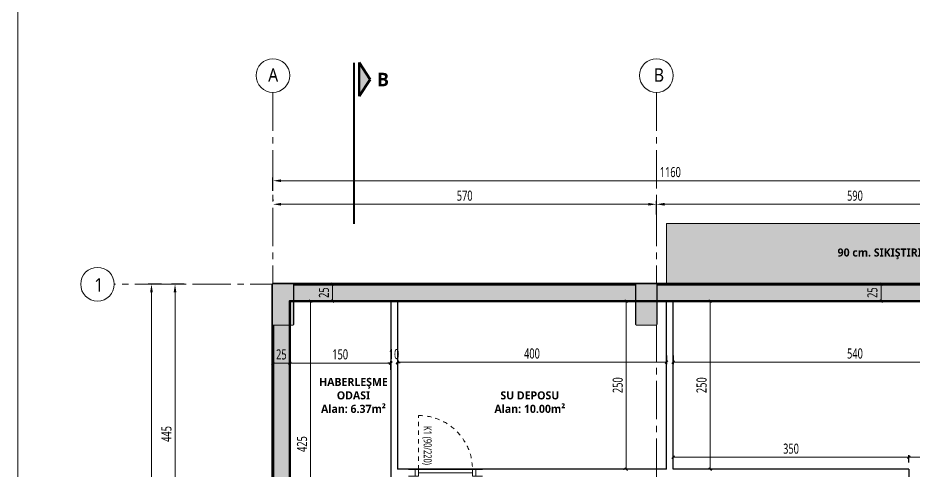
# Model space of a CAD drawing. Header units: metres. Extents: x 14968 to 56958, y -40276 to -31129.
# Drawn here: x 28689 to 30021, y -35503 to -34829 of the extents above; entities that cross this region are included whole.
import ezdxf

# ---------------------------------------------------------------- set-up
doc = ezdxf.new("R2010")
doc.units = ezdxf.units.M
doc.linetypes.add('CENTER2', pattern=[28.575, 19.05, -3.175, 3.175, -3.175])
doc.linetypes.add('JIS_02_1.2', pattern=[64.008, 32.004, -32.004])
doc.layers.get('0').update_dxf_attribs({"lineweight": 13})
doc.layers.get('Defpoints').update_dxf_attribs({"lineweight": 9})
for name, color, linetype, lineweight, true_color in [('A AKS', 7, 'CENTER2', 9, 0x848484), ('A AKS DAİRE', 7, 'Continuous', 9, 0x848484), ('A AKS YAZI', 7, 'CENTER2', 9, 0x848484)]:
    doc.layers.add(name, color=color, linetype=linetype, lineweight=lineweight, true_color=true_color)
doc.layers.add('A ALAN BRÜT', color=5, linetype='Continuous', lineweight=60, plot=False)
doc.layers.add('A ALAN NET', color=140, linetype='Continuous', lineweight=13, plot=False)
for name, color, linetype, lineweight in [('A DUVAR', 7, 'Continuous', 25), ('A KAPI', 11, 'Continuous', 13), ('A KESİT ÇİZGİSİ', 1, 'CENTER2', 50), ('A KOLON', 1, 'Continuous', 50), ('A KOLON TARAMA', 1, 'Continuous', 15), ('A TOPRAK', 17, 'Continuous', 5), ('A YAZI', 7, 'Continuous', 13), ('A YAZI VAZ', 7, 'Continuous', 13), ('A ÖLÇÜ DIŞ', 31, 'Continuous', 13), ('A ÖLÇÜ İÇ', 31, 'Continuous', 13)]:
    doc.layers.add(name, color=color, linetype=linetype, lineweight=lineweight)
doc.styles.add('HİB Segoe Semibold', font='')
doc.styles.add('HİB Segoe Semilight .7', font='segoeuisl.ttf', dxfattribs={"width": 0.7})
doc.styles.add('HİB Segoe Semilight .95', font='segoeuisl.ttf', dxfattribs={"width": 0.9})
doc.styles.get('HİB Segoe Semibold').set_extended_font_data('Segoe UI Semibold')
doc.dimstyles.new('HİB DIŞ', dxfattribs={"dimtxt": 15, "dimasz": 12, "dimexe": 5, "dimexo": 30, "dimgap": 5, "dimtad": 1, "dimdec": 0, "dimzin": 0, "dimdsep": 46, "dimtxsty": 'HİB Segoe Semilight .7', "dimcen": 0.09, "dimclrd": 256, "dimclre": 256, "dimclrt": 256, "dimadec": 0, "dimazin": 0, "dimtfac": 1, "dimtdec": 4, "dimtix": 1, "dimtmove": 0, "dimatfit": 3, "dimfxl": 15, "dimfxlon": 1, "dimtvp": 1, "dimtolj": 1, "dimtzin": 0, "dimlwd": -1, "dimlwe": -3, "dimarcsym": 0})
doc.dimstyles.new('HİB İÇ', dxfattribs={"dimtxt": 15, "dimasz": 18, "dimexe": 3, "dimexo": 10, "dimgap": 5, "dimtad": 1, "dimdec": 0, "dimzin": 0, "dimdsep": 46, "dimtxsty": 'HİB Segoe Semilight .7', "dimblk": 'NONE', "dimblk1": 'NONE', "dimblk2": 'NONE', "dimtsz": 2, "dimcen": 0.09, "dimclrd": 256, "dimclre": 256, "dimclrt": 256, "dimadec": 0, "dimazin": 0, "dimtfac": 1, "dimtdec": 4, "dimtix": 1, "dimtofl": 0, "dimtmove": 0, "dimatfit": 3, "dimfxl": 10, "dimfxlon": 1, "dimtvp": 1, "dimtolj": 1, "dimtzin": 0, "dimlwd": -1, "dimlwe": -3, "dimarcsym": 0})
pattern_1 = [(45, (-1e-11, -1170), (-4.490128, 4.490128), []), (45, (4.49, -1170), (-4.490128, 4.490128), [3.175, -1.5875])]

# ---------------------------------------------------------------- blocks, each defined once
blk = doc.blocks.new('*D264')
at = {"layer": 'A ÖLÇÜ İÇ', "lineweight": -3, "ltscale": 0.5, "transparency": 16777216}
for p, q in [((29981.7, -35224.9), (29968.7, -35224.9)), ((29981.7, -35249.9), (29968.7, -35249.9))]:
    blk.add_line(p, q, dxfattribs=at)
at = {"layer": 'A ÖLÇÜ İÇ', "ltscale": 0.5, "transparency": 16777216}
for p, q in [((29973.7, -35226.9), (29969.7, -35222.9)), ((29971.7, -35249.9), (29971.7, -35224.9)), ((29969.7, -35247.9), (29973.7, -35251.9))]:
    blk.add_line(p, q, dxfattribs=at)
at = {"layer": 'Defpoints', "color": 0, "transparency": 16777216}
for p in [(29971.7, -35224.9), (30004.1, -35224.9), (30001.8, -35249.9)]:
    blk.add_point(p, dxfattribs=at)
at = {"layer": 'A ÖLÇÜ İÇ', "ltscale": 0.5, "transparency": 16777216, "insert": (29958.9, -35237.4), "char_height": 15, "attachment_point": 5, "rotation": 90, "style": 'HİB Segoe Semilight .7'}
blk.add_mtext('\\A1;25', dxfattribs=at)
blk = doc.blocks.new('_None')
blk = doc.blocks.new('*D273')
at = {"layer": 'A ÖLÇÜ DIŞ', "lineweight": -3, "ltscale": 0.5}
for p, q in [((29637.9, -35121.1), (29637.9, -35101.1)), ((30227.9, -35121.1), (30227.9, -35101.1))]:
    blk.add_line(p, q, dxfattribs=at)
at = {"layer": 'A ÖLÇÜ DIŞ', "ltscale": 0.5}
blk.add_line((29649.9, -35106.1), (30215.9, -35106.1), dxfattribs=at)
at = {"layer": 'A ÖLÇÜ DIŞ'}
for points in [[(29649.9, -35104.1), (29649.9, -35108.1), (29637.9, -35106.1)], [(30215.9, -35108.1), (30215.9, -35104.1), (30227.9, -35106.1)]]:
    blk.add_solid(points, dxfattribs=at)
at = {"layer": 'Defpoints', "color": 0}
for p in [(30227.9, -35106.1), (29637.9, -35199.5), (30227.9, -35199.5)]:
    blk.add_point(p, dxfattribs=at)
at = {"layer": 'A ÖLÇÜ DIŞ', "ltscale": 0.5, "insert": (29932.9, -35093.4), "char_height": 15, "attachment_point": 5, "style": 'HİB Segoe Semilight .7'}
blk.add_mtext('\\A1;590', dxfattribs=at)
blk = doc.blocks.new('*D358')
at = {"layer": 'A ÖLÇÜ İÇ', "ltscale": 0.5, "transparency": 16777216}
for p, q in [((29069.9, -35340), (29065.9, -35344)), ((29067.9, -35342), (29092.9, -35342)), ((29090.9, -35344), (29094.9, -35340))]:
    blk.add_line(p, q, dxfattribs=at)
at = {"layer": 'A ÖLÇÜ İÇ', "lineweight": -3, "ltscale": 0.5, "transparency": 16777216}
for p, q in [((29067.9, -35347.9), (29067.9, -35345)), ((29092.9, -35347.9), (29092.9, -35345))]:
    blk.add_line(p, q, dxfattribs=at)
at = {"layer": 'Defpoints', "color": 0, "transparency": 16777216}
for p in [(29067.9, -35337.9), (29092.9, -35337.9), (29092.9, -35342)]:
    blk.add_point(p, dxfattribs=at)
at = {"layer": 'A ÖLÇÜ İÇ', "ltscale": 0.5, "transparency": 16777216, "insert": (29080.4, -35329.3), "char_height": 15, "attachment_point": 5, "style": 'HİB Segoe Semilight .7'}
blk.add_mtext('\\A1;25', dxfattribs=at)
blk = doc.blocks.new('*D254')
at = {"layer": 'A ÖLÇÜ İÇ', "lineweight": -3, "ltscale": 0.5, "transparency": 16777216}
for p, q in [((29146.5, -35224.9), (29153.5, -35224.9)), ((29146.5, -35249.9), (29153.5, -35249.9))]:
    blk.add_line(p, q, dxfattribs=at)
at = {"layer": 'A ÖLÇÜ İÇ', "ltscale": 0.5, "transparency": 16777216}
for p, q in [((29158.5, -35226.9), (29154.5, -35222.9)), ((29156.5, -35249.9), (29156.5, -35224.9)), ((29154.5, -35247.9), (29158.5, -35251.9))]:
    blk.add_line(p, q, dxfattribs=at)
at = {"layer": 'Defpoints', "color": 0, "transparency": 16777216}
for p in [(29156.5, -35224.9), (29156.5, -35224.9), (29156.5, -35249.9)]:
    blk.add_point(p, dxfattribs=at)
at = {"layer": 'A ÖLÇÜ İÇ', "ltscale": 0.5, "transparency": 16777216, "insert": (29143.8, -35237.4), "char_height": 15, "attachment_point": 5, "rotation": 90, "style": 'HİB Segoe Semilight .7'}
blk.add_mtext('\\A1;25', dxfattribs=at)
blk = doc.blocks.new('*D277')
at = {"layer": 'A ÖLÇÜ DIŞ', "lineweight": -3, "ltscale": 0.5}
for p, q in [((28936, -35224.9), (28917.4, -35224.9)), ((28937.4, -35669.9), (28917.4, -35669.9))]:
    blk.add_line(p, q, dxfattribs=at)
at = {"layer": 'A ÖLÇÜ DIŞ', "ltscale": 0.5}
blk.add_line((28922.4, -35657.9), (28922.4, -35236.9), dxfattribs=at)
at = {"layer": 'A ÖLÇÜ DIŞ'}
for points in [[(28924.4, -35236.9), (28920.4, -35236.9), (28922.4, -35224.9)], [(28920.4, -35657.9), (28924.4, -35657.9), (28922.4, -35669.9)]]:
    blk.add_solid(points, dxfattribs=at)
at = {"layer": 'Defpoints', "color": 0}
for p in [(28922.4, -35224.9), (28966, -35224.9), (28977.9, -35669.9)]:
    blk.add_point(p, dxfattribs=at)
at = {"layer": 'A ÖLÇÜ DIŞ', "ltscale": 0.5, "insert": (28909.7, -35447.4), "char_height": 15, "attachment_point": 5, "rotation": 90, "style": 'HİB Segoe Semilight .7'}
blk.add_mtext('\\A1;445', dxfattribs=at)
blk = doc.blocks.new('*D278')
at = {"layer": 'A ÖLÇÜ DIŞ', "lineweight": -3, "ltscale": 0.5}
for p, q in [((28902.4, -35224.9), (28882.4, -35224.9)), ((28902.4, -36394.9), (28882.4, -36394.9))]:
    blk.add_line(p, q, dxfattribs=at)
at = {"layer": 'A ÖLÇÜ DIŞ', "ltscale": 0.5}
blk.add_line((28887.4, -36382.9), (28887.4, -35236.9), dxfattribs=at)
at = {"layer": 'A ÖLÇÜ DIŞ'}
for points in [[(28889.4, -35236.9), (28885.4, -35236.9), (28887.4, -35224.9)], [(28885.4, -36382.9), (28889.4, -36382.9), (28887.4, -36394.9)]]:
    blk.add_solid(points, dxfattribs=at)
at = {"layer": 'Defpoints', "color": 0}
for p in [(28887.4, -35224.9), (28959.5, -35224.9), (28959.5, -36394.9)]:
    blk.add_point(p, dxfattribs=at)
at = {"layer": 'A ÖLÇÜ DIŞ', "ltscale": 0.5, "insert": (28874.6, -35809.9), "char_height": 15, "attachment_point": 5, "rotation": 90, "style": 'HİB Segoe Semilight .7'}
blk.add_mtext('\\A1;1170', dxfattribs=at)
blk = doc.blocks.new('*D274')
at = {"layer": 'A ÖLÇÜ DIŞ', "lineweight": -3, "ltscale": 0.5}
for p, q in [((29067.9, -35086.1), (29067.9, -35066.1)), ((30227.9, -35086.1), (30227.9, -35066.1))]:
    blk.add_line(p, q, dxfattribs=at)
at = {"layer": 'A ÖLÇÜ DIŞ', "ltscale": 0.5}
blk.add_line((29079.9, -35071.1), (30215.9, -35071.1), dxfattribs=at)
at = {"layer": 'A ÖLÇÜ DIŞ'}
for points in [[(29079.9, -35069.1), (29079.9, -35073.1), (29067.9, -35071.1)], [(30215.9, -35073.1), (30215.9, -35069.1), (30227.9, -35071.1)]]:
    blk.add_solid(points, dxfattribs=at)
at = {"layer": 'Defpoints', "color": 0}
for p in [(30227.9, -35071.1), (29067.9, -35164.5), (30227.9, -35164.5)]:
    blk.add_point(p, dxfattribs=at)
at = {"layer": 'A ÖLÇÜ DIŞ', "ltscale": 0.5, "insert": (29658.5, -35058.3), "char_height": 15, "attachment_point": 5, "style": 'HİB Segoe Semilight .7'}
blk.add_mtext('\\A1;1160', dxfattribs=at)
blk = doc.blocks.new('*D272')
at = {"layer": 'A ÖLÇÜ DIŞ', "lineweight": -3, "ltscale": 0.5}
for p, q in [((29067.9, -35099.2), (29067.9, -35101.1)), ((29637.9, -35121.1), (29637.9, -35101.1))]:
    blk.add_line(p, q, dxfattribs=at)
at = {"layer": 'A ÖLÇÜ DIŞ', "ltscale": 0.5}
blk.add_line((29079.9, -35106.1), (29625.9, -35106.1), dxfattribs=at)
at = {"layer": 'A ÖLÇÜ DIŞ'}
for points in [[(29079.9, -35104.1), (29079.9, -35108.1), (29067.9, -35106.1)], [(29625.9, -35108.1), (29625.9, -35104.1), (29637.9, -35106.1)]]:
    blk.add_solid(points, dxfattribs=at)
at = {"layer": 'Defpoints', "color": 0}
for p in [(29637.9, -35106.1), (29067.9, -35129.2), (29637.9, -35199.5)]:
    blk.add_point(p, dxfattribs=at)
at = {"layer": 'A ÖLÇÜ DIŞ', "ltscale": 0.5, "insert": (29352.9, -35093.4), "char_height": 15, "attachment_point": 5, "style": 'HİB Segoe Semilight .7'}
blk.add_mtext('\\A1;570', dxfattribs=at)
blk = doc.blocks.new('KESİTLER')
at = {"layer": 'A KESİT ÇİZGİSİ', "ltscale": 100, "transparency": 33554687}
h = blk.add_hatch(color=256, dxfattribs=at)
h.dxf.hatch_style = 1
h.paths.add_polyline_path([(446.6, 968.7), (430.4, 943.7), (430.4, 993.7)])
at = {"layer": 'A KESİT ÇİZGİSİ', "ltscale": 3}
blk.add_lwpolyline([(422.8, 753.9, 3, 3, 0), (422.8, 993.7, 3, 3, 0)], format="xyseb", dxfattribs=at)
at = {"layer": 'A KESİT ÇİZGİSİ', "ltscale": 100, "transparency": 33554687}
blk.add_lwpolyline([(446.6, 968.7), (430.4, 943.7), (430.4, 993.7)], close=True, dxfattribs=at)
at = {"layer": 'A KESİT ÇİZGİSİ', "ltscale": 100, "transparency": 33554687, "insert": (474.6, 978.5), "char_height": 20, "width": 27.796, "attachment_point": 3, "style": 'HİB Segoe Semibold'}
blk.add_mtext('B', dxfattribs=at)
blk = doc.blocks.new('AKS YENİ')
at = {"layer": 'A AKS', "ltscale": 3}
for p, q in [((0, 285.1), (0, -1455.1)), ((570, 285.1), (570, -1455.1)), ((1480.7, 0), (-235.7, 0))]:
    blk.add_line(p, q, dxfattribs=at)
at = {"layer": 'A AKS DAİRE', "ltscale": 3}
blk.add_line((0, 285.1), (0, 250.1), dxfattribs=at)
for centre in [(0, 310.1), (570, 310.1), (-260.7, 0)]:
    blk.add_circle(centre, 25, dxfattribs=at)
at = {"layer": 'A AKS YAZI', "ltscale": 100, "char_height": 20, "style": 'HİB Segoe Semilight .95'}
for s, insert, width, attachment_point in [('A', (-7.1, 320.9), 27.796, 1), ('B', (566.1, 320.9), 27.796, 1), ('1', (-265.5, -11.1), 18.072, 7)]:
    blk.add_mtext(s, dxfattribs=dict(at, insert=insert, width=width, attachment_point=attachment_point))
blk = doc.blocks.new('KOLON YENİ')
at = {"layer": 'A KOLON TARAMA', "ltscale": 100, "transparency": 33554687}
h = blk.add_hatch(dxfattribs=at)
h.set_pattern_fill('ANSI33-METRIC', color=256)
h.set_pattern_definition([(45, (250, -735), (-4.49013, 4.49013), []), (45, (254.49, -735), (-4.49013, 4.49013), [3.175, -1.5875])])
h.paths.add_polyline_path([(695, -725), (725, -725), (725, -700), (945, -700), (945, -470), (725, -470), (725, -445), (695, -445), (695, -495), (920, -495), (920, -674.9), (695, -674.9)])
h.paths.add_polyline_path([(250, -475), (310, -475), (310, -445), (250, -445)])
h.paths.add_polyline_path([(250, -695), (310, -695), (310, -725), (250, -725)])
at = {"layer": 'A KOLON', "ltscale": 100}
for points in [[(0, -60), (30, -60), (30, 0), (0, 0)], [(570, -60), (540, -60), (540, 0), (570, 0)], [(1160, -30), (1160, 0), (1100, 0), (1100, -30)], [(1130, -664.9), (1160, -664.9), (1160, -724.9), (1130, -724.9)], [(60, -695), (60, -725), (0, -725), (0, -695)], [(0, -1110), (30, -1110), (30, -1170), (0, -1170)], [(570, -1110), (540, -1110), (540, -1170), (570, -1170)], [(1160, -1140), (1160, -1170), (1100, -1170), (1100, -1140)]]:
    blk.add_lwpolyline(points, close=True, dxfattribs=at)
at = {"layer": 'A KOLON', "ltscale": 0.5}
for points in [[(250, -475), (310, -475), (310, -445), (250, -445)], [(695, -725), (725, -725), (725, -700), (945, -700), (945, -470), (725, -470), (725, -445), (695, -445), (695, -495), (920, -495), (920, -674.9), (695, -674.9)], [(250, -695), (310, -695), (310, -725), (250, -725)]]:
    blk.add_lwpolyline(points, close=True, dxfattribs=at)
at = {"ltscale": 0.5}
for points in [[(0, -445), (0, -475), (60, -475), (60, -445)], [(1130, -505), (1160, -505), (1160, -445), (1130, -445)]]:
    blk.add_wipeout(points, dxfattribs=at).dxf.layer = 'A KOLON'
at = {"layer": 'A KOLON TARAMA', "ltscale": 100, "transparency": 33554687}
h = blk.add_hatch(dxfattribs=at)
h.set_pattern_fill('ANSI33-METRIC', color=256)
h.set_pattern_definition([(45, (-1e-11, -1175), (-4.49013, 4.49013), []), (45, (4.49, -1175), (-4.49013, 4.49013), [3.175, -1.5875])])
h.paths.add_polyline_path([(60, -445), (60, -475), (0, -475), (0, -445)])
at = {"layer": 'A KOLON', "ltscale": 100}
for points in [[(60, -445), (60, -475), (0, -475), (0, -445)], [(1130, -445), (1160, -445), (1160, -505), (1130, -505)]]:
    blk.add_lwpolyline(points, close=True, dxfattribs=at)
at = {"ltscale": 0.5}
for points in [[(0, -60), (30, -60), (30, 0), (0, 0)], [(570, -60), (540, -60), (540, 0), (570, 0)], [(1100, 0), (1100, -30), (1160, -30), (1160, 0)], [(1130, -724.9), (1160, -724.9), (1160, -664.9), (1130, -664.9)], [(0, -695), (0, -725), (60, -725), (60, -695)], [(0, -1170), (30, -1170), (30, -1110), (0, -1110)], [(570, -1170), (540, -1170), (540, -1110), (570, -1110)], [(1100, -1140), (1100, -1170), (1160, -1170), (1160, -1140)]]:
    blk.add_wipeout(points, dxfattribs=at).dxf.layer = 'A KOLON'
at = {"layer": 'A KOLON TARAMA', "ltscale": 100, "transparency": 33554687}
h = blk.add_hatch(dxfattribs=at)
h.set_pattern_fill('ANSI33-METRIC', color=256)
h.set_pattern_definition(pattern_1)
h.paths.add_polyline_path([(1160, -30), (1160, 0), (1100, 0), (1100, -30)])
h.paths.add_polyline_path([(0, -60), (30, -60), (30, 0), (0, 0)])
h.paths.add_polyline_path([(540, -60), (570, -60), (570, 0), (540, 0)])
h.paths.add_polyline_path([(1130, -445), (1160, -445), (1160, -505), (1130, -505)])
h = blk.add_hatch(dxfattribs=at)
h.set_pattern_fill('ANSI33-METRIC', color=256)
h.set_pattern_definition(pattern_1)
h.paths.add_polyline_path([(1160, -1140), (1160, -1170), (1100, -1170), (1100, -1140)])
h.paths.add_polyline_path([(1130, -664.9), (1160, -664.9), (1160, -725), (1130, -725)])
h.paths.add_polyline_path([(60, -695), (60, -725), (0, -725), (0, -695)])
h.paths.add_polyline_path([(0, -1110), (30, -1110), (30, -1170), (0, -1170)])
h.paths.add_polyline_path([(540, -1110), (570, -1110), (570, -1170), (540, -1170)])
blk = doc.blocks.new('*D2563')
at = {"layer": 'A ÖLÇÜ İÇ', "ltscale": 0.5}
for p, q in [((29094.9, -35340), (29090.9, -35344)), ((29092.9, -35342), (29242.9, -35342)), ((29240.9, -35344), (29244.9, -35340))]:
    blk.add_line(p, q, dxfattribs=at)
at = {"layer": 'A ÖLÇÜ İÇ', "lineweight": -3, "ltscale": 0.5}
for p, q in [((29092.9, -35352), (29092.9, -35339)), ((29242.9, -35352), (29242.9, -35339))]:
    blk.add_line(p, q, dxfattribs=at)
at = {"layer": 'Defpoints', "color": 0}
for p in [(29242.9, -35342), (29242.9, -35373.6), (29092.9, -35394.2)]:
    blk.add_point(p, dxfattribs=at)
at = {"layer": 'A ÖLÇÜ İÇ', "ltscale": 0.5, "insert": (29167.9, -35329.2), "char_height": 15, "attachment_point": 5, "style": 'HİB Segoe Semilight .7'}
blk.add_mtext('\\A1;150', dxfattribs=at)
blk = doc.blocks.new('*D2564')
at = {"layer": 'A ÖLÇÜ İÇ', "lineweight": -3, "ltscale": 0.5}
for p, q in [((29134, -35249.9), (29121, -35249.9)), ((29134, -35674.9), (29121, -35674.9))]:
    blk.add_line(p, q, dxfattribs=at)
at = {"layer": 'A ÖLÇÜ İÇ', "ltscale": 0.5}
for p, q in [((29126, -35251.9), (29122, -35247.9)), ((29124, -35249.9), (29124, -35674.9)), ((29122, -35672.9), (29126, -35676.9))]:
    blk.add_line(p, q, dxfattribs=at)
at = {"layer": 'Defpoints', "color": 0}
for p in [(29206.9, -35249.9), (29124, -35674.9), (29182.9, -35674.9)]:
    blk.add_point(p, dxfattribs=at)
at = {"layer": 'A ÖLÇÜ İÇ', "ltscale": 0.5, "insert": (29111.2, -35462.4), "char_height": 15, "attachment_point": 5, "rotation": 90, "style": 'HİB Segoe Semilight .7'}
blk.add_mtext('\\A1;425', dxfattribs=at)
blk = doc.blocks.new('*D2645')
at = {"layer": 'A ÖLÇÜ İÇ', "ltscale": 0.5}
for p, q in [((29719.8, -35251.9), (29715.8, -35247.9)), ((29717.8, -35249.9), (29717.8, -35499.9)), ((29715.8, -35497.9), (29719.8, -35501.9))]:
    blk.add_line(p, q, dxfattribs=at)
at = {"layer": 'A ÖLÇÜ İÇ', "lineweight": -3, "ltscale": 0.5}
for p, q in [((29719.7, -35249.9), (29720.8, -35249.9)), ((29719.7, -35499.9), (29720.8, -35499.9))]:
    blk.add_line(p, q, dxfattribs=at)
at = {"layer": 'Defpoints', "color": 0}
for p in [(29709.7, -35249.9), (29709.7, -35499.9), (29717.8, -35499.9)]:
    blk.add_point(p, dxfattribs=at)
at = {"layer": 'A ÖLÇÜ İÇ', "ltscale": 0.5, "insert": (29705, -35374.9), "char_height": 15, "attachment_point": 5, "rotation": 90, "style": 'HİB Segoe Semilight .7'}
blk.add_mtext('\\A1;250', dxfattribs=at)
blk = doc.blocks.new('KAPI 90X10')
at = {"layer": 'A KAPI', "linetype": 'JIS_02_1.2', "ltscale": 0.2}
blk.add_line((85, 10), (85, 90), dxfattribs=at)
at = {"layer": 'A KAPI'}
for p, q in [((0, 10), (-10, 10)), ((0, 0), (-10, 0)), ((0, 0), (0, 10)), ((90, 10), (90, 0)), ((90, 10), (100, 10)), ((90, 0), (100, 0))]:
    blk.add_line(p, q, dxfattribs=at)
for points in [[(5, 10), (0, 10), (0, 0), (5, 0)], [(85, 5), (85, 10), (5, 10), (5, 5)], [(90, 10), (85, 10), (85, 0), (90, 0)]]:
    blk.add_lwpolyline(points, close=True, dxfattribs=at)
at = {"layer": 'A KAPI', "linetype": 'JIS_02_1.2', "ltscale": 0.2}
blk.add_arc((85, 10), 80, 90, 180, dxfattribs=at)
at = {"layer": 'A KAPI', "style": 'HİB Segoe Semilight .7', "width": 0.7}
blk.add_attdef('KAPI_NO', (76.6, 23.8), '', height=12, rotation=90, dxfattribs=at)
blk = doc.blocks.new('*D2649')
at = {"layer": 'A ÖLÇÜ İÇ', "lineweight": -3, "ltscale": 0.5}
for p, q in [((29242.9, -35331.6), (29242.9, -35344.6)), ((29252.9, -35331.6), (29252.9, -35344.6))]:
    blk.add_line(p, q, dxfattribs=at)
at = {"layer": 'A ÖLÇÜ İÇ', "ltscale": 0.5}
for p, q in [((29242.9, -35341.6), (29238.9, -35341.6)), ((29240.9, -35343.6), (29244.9, -35339.6)), ((29254.9, -35339.6), (29250.9, -35343.6)), ((29252.9, -35341.6), (29256.9, -35341.6))]:
    blk.add_line(p, q, dxfattribs=at)
at = {"layer": 'Defpoints', "color": 0}
for p in [(29242.9, -35259.5), (29252.9, -35259.5), (29252.9, -35341.6)]:
    blk.add_point(p, dxfattribs=at)
at = {"layer": 'A ÖLÇÜ İÇ', "ltscale": 0.5, "insert": (29247.9, -35328.8), "char_height": 15, "attachment_point": 5, "style": 'HİB Segoe Semilight .7'}
blk.add_mtext('\\A1;10', dxfattribs=at)
blk = doc.blocks.new('*D2650')
at = {"layer": 'A ÖLÇÜ İÇ', "lineweight": -3, "ltscale": 0.5}
for p, q in [((29252.9, -35330.6), (29252.9, -35343.6)), ((29652.9, -35330.6), (29652.9, -35343.6))]:
    blk.add_line(p, q, dxfattribs=at)
at = {"layer": 'A ÖLÇÜ İÇ', "ltscale": 0.5}
for p, q in [((29254.9, -35338.6), (29250.9, -35342.6)), ((29252.9, -35340.6), (29652.9, -35340.6)), ((29650.9, -35342.6), (29654.9, -35338.6))]:
    blk.add_line(p, q, dxfattribs=at)
at = {"layer": 'Defpoints', "color": 0}
for p in [(29252.9, -35259.5), (29652.9, -35284.9), (29652.9, -35340.6)]:
    blk.add_point(p, dxfattribs=at)
at = {"layer": 'A ÖLÇÜ İÇ', "ltscale": 0.5, "insert": (29452.9, -35327.9), "char_height": 15, "attachment_point": 5, "style": 'HİB Segoe Semilight .7'}
blk.add_mtext('\\A1;400', dxfattribs=at)
blk = doc.blocks.new('*D2695')
at = {"layer": 'A ÖLÇÜ İÇ', "lineweight": -3, "ltscale": 0.5}
for p, q in [((29662.9, -35330.6), (29662.9, -35343.6)), ((30202.9, -35330.6), (30202.9, -35343.6))]:
    blk.add_line(p, q, dxfattribs=at)
at = {"layer": 'A ÖLÇÜ İÇ', "ltscale": 0.5}
for p, q in [((29664.9, -35338.6), (29660.9, -35342.6)), ((29662.9, -35340.6), (30202.9, -35340.6)), ((30200.9, -35342.6), (30204.9, -35338.6))]:
    blk.add_line(p, q, dxfattribs=at)
at = {"layer": 'Defpoints', "color": 0}
for p in [(29662.9, -35249.9), (30202.9, -35278.9), (30202.9, -35340.6)]:
    blk.add_point(p, dxfattribs=at)
at = {"layer": 'A ÖLÇÜ İÇ', "ltscale": 0.5, "insert": (29932.9, -35327.9), "char_height": 15, "attachment_point": 5, "style": 'HİB Segoe Semilight .7'}
blk.add_mtext('\\A1;540', dxfattribs=at)
blk = doc.blocks.new('*D2742')
at = {"layer": 'A ÖLÇÜ İÇ', "lineweight": -3, "ltscale": 0.5}
for p, q in [((30012.9, -35489.9), (30012.9, -35479)), ((30202.9, -35489.9), (30202.9, -35479))]:
    blk.add_line(p, q, dxfattribs=at)
at = {"layer": 'A ÖLÇÜ İÇ', "ltscale": 0.5}
for p, q in [((30014.9, -35480), (30010.9, -35484)), ((30202.9, -35482), (30012.9, -35482)), ((30200.9, -35484), (30204.9, -35480))]:
    blk.add_line(p, q, dxfattribs=at)
at = {"layer": 'Defpoints', "color": 0}
for p in [(30012.9, -35482), (30012.9, -35499.9), (30202.9, -35499.9)]:
    blk.add_point(p, dxfattribs=at)
at = {"layer": 'A ÖLÇÜ İÇ', "ltscale": 0.5, "insert": (30107.9, -35469.2), "char_height": 15, "attachment_point": 5, "style": 'HİB Segoe Semilight .7'}
blk.add_mtext('\\A1;190', dxfattribs=at)
blk = doc.blocks.new('*D2743')
at = {"layer": 'A ÖLÇÜ İÇ', "lineweight": -3, "ltscale": 0.5}
for p, q in [((29588.8, -35249.9), (29590.1, -35249.9)), ((29588.8, -35499.9), (29590.1, -35499.9))]:
    blk.add_line(p, q, dxfattribs=at)
at = {"layer": 'A ÖLÇÜ İÇ', "ltscale": 0.5}
for p, q in [((29595.1, -35251.9), (29591.1, -35247.9)), ((29593.1, -35499.9), (29593.1, -35249.9)), ((29591.1, -35497.9), (29595.1, -35501.9))]:
    blk.add_line(p, q, dxfattribs=at)
at = {"layer": 'Defpoints', "color": 0}
for p in [(29593.1, -35249.9), (29598.8, -35249.9), (29598.8, -35499.9)]:
    blk.add_point(p, dxfattribs=at)
at = {"layer": 'A ÖLÇÜ İÇ', "ltscale": 0.5, "insert": (29580.4, -35374.9), "char_height": 15, "attachment_point": 5, "rotation": 90, "style": 'HİB Segoe Semilight .7'}
blk.add_mtext('\\A1;250', dxfattribs=at)
blk = doc.blocks.new('*D2755')
at = {"layer": 'A ÖLÇÜ İÇ', "lineweight": -3, "ltscale": 0.5}
for p, q in [((29662.9, -35489.9), (29662.9, -35479)), ((30012.9, -35489.9), (30012.9, -35479))]:
    blk.add_line(p, q, dxfattribs=at)
at = {"layer": 'A ÖLÇÜ İÇ', "ltscale": 0.5}
for p, q in [((29664.9, -35480), (29660.9, -35484)), ((29662.9, -35482), (30012.9, -35482)), ((30010.9, -35484), (30014.9, -35480))]:
    blk.add_line(p, q, dxfattribs=at)
at = {"layer": 'Defpoints', "color": 0}
for p in [(30012.9, -35482), (29662.9, -35499.9), (30012.9, -35499.9)]:
    blk.add_point(p, dxfattribs=at)
at = {"layer": 'A ÖLÇÜ İÇ', "ltscale": 0.5, "insert": (29837.9, -35469.3), "char_height": 15, "attachment_point": 5, "style": 'HİB Segoe Semilight .7'}
blk.add_mtext('\\A1;350', dxfattribs=at)

msp = doc.modelspace()

# ---------------------------------------------------------------- hatches: boundary and pattern name
at = {"layer": 'A KOLON TARAMA', "ltscale": 100, "transparency": 33554687}
h = msp.add_hatch(dxfattribs=at)
h.set_pattern_fill('ANSI33-METRIC', color=256)
h.set_pattern_definition([(45, (0, 0), (-4.4901281, 4.4901281), []), (45, (4.49, 9e-16), (-4.4901281, 4.4901281), [3.175, -1.5875])])
h.paths.add_polyline_path([(29067.9, -36334.9), (29092.9, -36334.9), (29092.9, -35949.9), (29067.9, -35949.9)])
h.paths.add_polyline_path([(29127.9, -35944.9), (29317.9, -35944.9), (29317.9, -35919.9), (29127.9, -35919.9)])
h.paths.add_polyline_path([(29097.9, -36394.9), (29607.9, -36394.9), (29607.9, -36369.9), (29097.9, -36369.9)])
h.paths.add_polyline_path([(29637.9, -36394.9), (30172.9, -36394.9), (30172.9, -36369.9), (29637.9, -36369.9)])
h.paths.add_polyline_path([(30227.9, -36364.9), (30227.9, -35779.9), (30202.9, -35779.9), (30202.9, -36364.9)])
h.paths.add_polyline_path([(30227.9, -35779.9), (30227.9, -35224.9), (30202.9, -35224.9), (30202.9, -35779.9)])
h.paths.add_polyline_path([(30172.9, -35224.9), (29637.9, -35224.9), (29637.9, -35249.9), (30172.9, -35249.7)])
h.paths.add_polyline_path([(29607.9, -35224.9), (29097.9, -35224.9), (29097.9, -35249.9), (29607.9, -35249.9)])
h.paths.add_polyline_path([(29092.9, -35669.9), (29092.9, -35284.9), (29067.9, -35284.9), (29067.9, -35669.9)])
h.paths.add_polyline_path([(29317.9, -35674.9), (29127.9, -35674.9), (29127.9, -35699.9), (29317.9, -35699.9)])
at = {"layer": 'A TOPRAK', "ltscale": 0.5, "transparency": 33554687}
h = msp.add_hatch(dxfattribs=at)
h.set_pattern_fill('STONE00', color=256)
h.set_pattern_definition([(0, (37.87, 34.79), (0, 63.5), [4.53542, -58.96458]), (270, (34.42, 31.34), (63.5, -1e-14), [5.01015, -58.48985]), (45, (34.423, 31.34), (0, 63.50011), [4.87528, -84.92744]), (135, (37.87, 22.884), (4e-15, 63.50011), [4.87528, -84.92744]), (0, (37.87, 22.884), (0, 63.5), [4.53542, -58.96458]), (90, (45.85, 26.33), (-63.5, 4e-15), [5.01015, -58.48985]), (45, (42.405, 22.884), (0, 63.50011), [4.87528, -84.92744]), (135, (45.853, 31.34), (4e-15, 63.50011), [4.87528, -84.92744]), (0, (1.93, 30.334), (0, 63.5), [2.51968, -60.98032]), (270, (0.015, 28.42), (63.5, -1e-14), [2.78333, -60.71667]), (45, (0.015, 28.42), (0, 63.50011), [2.7084, -87.09406]), (135, (1.93, 23.72), (4e-15, 63.50011), [2.7084, -87.09406]), (0, (1.93, 23.72), (0, 63.5), [2.51968, -60.98032]), (90, (6.365, 25.636), (-63.5, 4e-15), [2.78333, -60.71667]), (45, (4.45, 23.72), (0, 63.50011), [2.7084, -87.09406]), (135, (6.365, 28.42), (4e-15, 63.50011), [2.7084, -87.09406]), (0, (47.957, 22.195), (0, 63.5), [6.55117, -56.94883]), (270, (42.98, 17.215), (63.5, -1e-14), [7.23671, -56.26329]), (45, (42.977, 17.215), (0, 63.50011), [7.0419, -82.76057]), (135, (47.957, 5), (4e-15, 63.50011), [7.0419, -82.76057]), (0, (47.957, 5), (0, 63.5), [6.55117, -56.94883]), (90, (59.49, 9.98), (-63.5, 4e-15), [7.23671, -56.26329]), (45, (54.51, 5), (0, 63.50011), [7.0419, -82.76057]), (135, (59.487, 17.215), (4e-15, 63.50011), [7.0419, -82.76057]), (0, (32.88, 60.42), (0, 63.5), [5.03936, -58.46064]), (270, (29.05, 56.59), (63.5, -1e-14), [5.56666, -57.93334]), (45, (29.05, 56.59), (0, 63.50011), [5.4168, -84.38566]), (135, (32.88, 47.194), (4e-15, 63.50011), [5.4168, -84.38566]), (0, (32.88, 47.194), (0, 63.5), [5.03936, -58.46064]), (90, (41.75, 51.025), (-63.5, 4e-15), [5.56666, -57.93334]), (45, (37.92, 47.194), (0, 63.50011), [5.4168, -84.38566]), (135, (41.75, 56.59), (4e-15, 63.50011), [5.4168, -84.38566]), (0, (51.706, 48.96), (0, 63.5), [6.2992, -57.2008]), (270, (46.92, 44.174), (63.5, -1e-14), [6.95833, -56.54167]), (45, (46.918, 44.174), (0, 63.50011), [6.77113, -83.03158]), (135, (51.706, 32.427), (4e-15, 63.50011), [6.77113, -83.03158]), (0, (51.706, 32.43), (0, 63.5), [6.2992, -57.2008]), (90, (62.79, 37.215), (-63.5, 4e-15), [6.95833, -56.54167]), (45, (58.005, 32.427), (0, 63.50011), [6.77113, -83.03158]), (135, (62.793, 44.174), (4e-15, 63.50011), [6.77113, -83.03158]), (0, (33.49, 10.86), (0, 63.5), [3.52755, -59.97245]), (270, (30.81, 8.18), (63.5, -1e-14), [3.89661, -59.60339]), (45, (30.81, 8.18), (0, 63.50011), [3.79171, -86.01075]), (135, (33.493, 1.604), (4e-15, 63.50011), [3.79171, -86.01075]), (0, (33.49, 1.604), (0, 63.5), [3.52755, -59.97245]), (90, (39.7, 4.285), (-63.5, 4e-15), [3.89661, -59.60339]), (45, (37.02, 1.604), (0, 63.50011), [3.79171, -86.01075]), (135, (39.7, 8.18), (4e-15, 63.50011), [3.79171, -86.01075]), (0, (11.294, 55.97), (0, 63.5), [10.07872, -53.42128]), (270, (3.63, 48.31), (63.5, -1e-14), [11.13358, -52.36642]), (45, (3.633, 48.31), (0, 63.50011), [10.83386, -78.96885]), (135, (11.294, 29.515), (4e-15, 63.50011), [10.83386, -78.96885]), (0, (11.294, 29.515), (0, 63.5), [10.07872, -53.42128]), (90, (29.03, 37.175), (-63.5, 4e-15), [11.13358, -52.36642]), (45, (21.372, 29.515), (0, 63.50011), [10.83386, -78.96885]), (135, (29.033, 48.31), (4e-15, 63.50011), [10.83386, -78.96885]), (0, (7.48, 15.97), (0, 63.5), [5.03936, -58.46064]), (270, (3.65, 12.14), (63.5, -1e-14), [5.56666, -57.93334]), (45, (3.65, 12.14), (0, 63.50011), [5.4168, -84.38566]), (135, (7.48, 2.744), (4e-15, 63.50011), [5.4168, -84.38566]), (0, (7.48, 2.744), (0, 63.5), [5.03936, -58.46064]), (90, (16.35, 6.575), (-63.5, 4e-15), [5.56666, -57.93334]), (45, (12.52, 2.744), (0, 63.50011), [5.4168, -84.38566]), (135, (16.35, 12.14), (4e-15, 63.50011), [5.4168, -84.38566])])
h.paths.add_polyline_path([(29067.9, -35919.9), (28977.9, -35919.9), (28977.9, -36484.9), (30317.9, -36484.9), (30317.9, -35134.9), (29652.7, -35134.9), (29652.7, -35224.9), (30227.9, -35224.9), (30227.9, -35224.9), (30227.9, -35254.9), (30227.9, -35889.9), (30227.9, -35889.9), (30227.9, -35949.9), (30227.9, -35949.9), (30227.9, -36394.9), (29067.9, -36394.9), (29067.9, -35934.9)])

# ---------------------------------------------------------------- linework, layer by layer
at = {"layer": 'A ALAN BRÜT', "ltscale": 0.5}
msp.add_lwpolyline([(30227.9, -35224.9), (30227.9, -36394.9), (29067.9, -36394.9), (29067.9, -35224.9)], close=True, dxfattribs=at)
at = {"layer": 'A DUVAR', "ltscale": 0.5}
for p, q in [((29242.9, -35249.9), (29242.9, -35669.9)), ((29662.9, -35499.9), (29662.9, -35249.9)), ((30012.9, -35499.9), (29662.9, -35499.9))]:
    msp.add_line(p, q, dxfattribs=at)
at = {"layer": 'A KOLON', "ltscale": 0.5}
msp.add_lwpolyline([(29067.9, -35934.9), (29067.9, -35684.9), (29067.9, -35224.9), (30227.9, -35224.9), (30227.9, -36394.9), (29067.9, -36394.9)], close=True, dxfattribs=at)
at = {"layer": 'A YAZI VAZ', "ltscale": 0.5}
msp.add_lwpolyline([(28688.9, -34525.9), (30688.9, -34525.9), (30688.9, -37325.9), (28688.9, -37325.9)], close=True, dxfattribs=at)

# ---------------------------------------------------------------- block references
at = {"ltscale": 0.5}
msp.add_blockref('KESİTLER', (28765.7, -35889.2), dxfattribs=at)
at = {"layer": 'A AKS', "ltscale": 0.5}
msp.add_blockref('AKS YENİ', (29067.9, -35224.9), dxfattribs=at)

# ---------------------------------------------------------------- texts
at = {"layer": 'A YAZI', "ltscale": 100, "insert": (30022.2, -35171.7), "char_height": 12, "width": 372.666, "attachment_point": 2, "style": 'HİB Segoe Semibold'}
msp.add_mtext('90 cm. SIKIŞTIRILMIŞ TOPRAK', dxfattribs=at)

# ---------------------------------------------------------------- dimensions: what is measured, and where the dimension line sits
at = {"layer": 'A ÖLÇÜ DIŞ', "ltscale": 0.5}
dim = msp.add_linear_dim(base=(30227.9, -35071.1), p1=(29067.9, -35164.5), p2=(30227.9, -35164.5), dimstyle='HİB DIŞ', dxfattribs=at)
dim.commit()
dim.dimension.update_dxf_attribs({"geometry": '*D274', "text_midpoint": (29658.5, -35071.1), "dimtype": 160})
dim = msp.add_linear_dim(base=(29637.9, -35106.1), p1=(29067.9, -35129.2), p2=(29637.9, -35199.5), dimstyle='HİB DIŞ', override={"dimtxt": 15}, dxfattribs=at)
dim.commit()
dim.dimension.update_dxf_attribs({"geometry": '*D272', "text_midpoint": (29352.9, -35093.4)})
dim = msp.add_linear_dim(base=(30227.9, -35106.1), p1=(29637.9, -35199.5), p2=(30227.9, -35199.5), dimstyle='HİB DIŞ', dxfattribs=at)
dim.commit()
dim.dimension.update_dxf_attribs({"geometry": '*D273', "text_midpoint": (29932.9, -35093.4)})
for base, p1, p2, picture, middle in [((28887.4, -35224.9), (28959.5, -36394.9), (28959.5, -35224.9), '*D278', (28874.6, -35809.9)), ((28922.4, -35224.9), (28977.9, -35669.9), (28966, -35224.9), '*D277', (28909.7, -35447.4))]:
    dim = msp.add_linear_dim(base=base, p1=p1, p2=p2, angle=90, dimstyle='HİB DIŞ', dxfattribs=at)
    dim.commit()
    dim.dimension.update_dxf_attribs({"geometry": picture, "text_midpoint": middle})
at = {"layer": 'A ÖLÇÜ İÇ', "ltscale": 0.5}
for base, p1, p2, picture, middle in [((29156.5, -35224.9), (29156.5, -35249.9), (29156.5, -35224.9), '*D254', (29143.8, -35237.4)), ((29971.7, -35224.9), (30001.8, -35249.9), (30004.1, -35224.9), '*D264', (29958.9, -35237.4)), ((29717.8, -35499.9), (29709.7, -35249.9), (29709.7, -35499.9), '*D2645', (29705, -35374.9))]:
    dim = msp.add_linear_dim(base=base, p1=p1, p2=p2, angle=90, dimstyle='HİB İÇ', override={"dimtxt": 15}, dxfattribs=at)
    dim.commit()
    dim.dimension.update_dxf_attribs({"geometry": picture, "text_midpoint": middle})
dim = msp.add_linear_dim(base=(29092.9, -35342), p1=(29067.9, -35337.9), p2=(29092.9, -35337.9), dimstyle='HİB İÇ', dxfattribs=at)
dim.commit()
dim.dimension.update_dxf_attribs({"geometry": '*D358', "text_midpoint": (29080.4, -35329.3)})

# ---------------------------------------------------------------- next in the draw order: block references
at = {"layer": 'A KOLON', "ltscale": 0.5}
msp.add_blockref('KOLON YENİ', (29067.9, -35224.9), dxfattribs=at)

# ---------------------------------------------------------------- next in the draw order: linework, layer by layer
at = {"layer": 'A ALAN NET', "ltscale": 0.5}
for points in [[(29092.9, -35674.9), (29242.9, -35674.9), (29242.9, -35249.9), (29092.9, -35249.9)], [(29252.9, -35499.9), (29652.9, -35499.9), (29652.9, -35249.9), (29252.9, -35249.9)], [(30202.9, -36364.9), (30202.9, -35249.9), (29662.9, -35249.9), (29662.9, -35499.9), (30012.9, -35499.9), (30012.9, -36109.9), (29253, -36109.9), (29253, -36369.9), (30167.9, -36369.9), (30167.9, -36364.9)]]:
    msp.add_lwpolyline(points, close=True, dxfattribs=at)
at = {"layer": 'A DUVAR', "ltscale": 0.5}
for p, q in [((29252.9, -35249.9), (29252.9, -35499.9)), ((29652.9, -35499.9), (29652.9, -35249.9)), ((29652.9, -35499.9), (29252.9, -35499.9)), ((30012.9, -35499.9), (30012.9, -35694.9))]:
    msp.add_line(p, q, dxfattribs=at)
at = {"layer": 'A KOLON', "ltscale": 0.5}
msp.add_lwpolyline([(29092.9, -35934.9), (29092.9, -35684.9), (29092.9, -35249.9), (30202.9, -35249.9), (30202.9, -36369.9), (29092.9, -36369.9)], close=True, dxfattribs=at)
at = {"layer": 'A TOPRAK', "ltscale": 0.5, "transparency": 33554687}
msp.add_lwpolyline([(29067.9, -35919.9), (28977.9, -35919.9), (28977.9, -36484.9), (30317.9, -36484.9), (30317.9, -35134.9), (29652.7, -35134.9), (29652.7, -35224.9)], dxfattribs=at)

# ---------------------------------------------------------------- next in the draw order: block references
at = {"layer": 'A KAPI', "ltscale": 100}
ref = msp.add_blockref('KAPI 90X10', (29369.4, -35510), dxfattribs=dict(at, xscale=-1))
ref.add_attrib('KAPI_NO', 'K1 (90/220)', (29291.9, -35435.6), dxfattribs={"height": 12, "rotation": 270, "style": 'HİB Segoe Semilight .7', "width": 0.7})

# ---------------------------------------------------------------- next in the draw order: texts
at = {"layer": 'A YAZI', "ltscale": 100, "char_height": 12, "width": 169.493, "attachment_point": 8, "style": 'HİB Segoe Semibold'}
for s, insert in [('HABERLEŞME\\PODASI\\PAlan: 6.37m²', (29187.6, -35416.3)), ('SU DEPOSU\\PAlan: 10.00m²', (29449.7, -35416.3))]:
    msp.add_mtext(s, dxfattribs=dict(at, insert=insert))

# ---------------------------------------------------------------- next in the draw order: dimensions: what is measured, and where the dimension line sits
at = {"layer": 'A ÖLÇÜ İÇ', "ltscale": 0.5}
dim = msp.add_linear_dim(base=(29124, -35674.9), p1=(29206.9, -35249.9), p2=(29182.9, -35674.9), angle=90, dimstyle='HİB İÇ', override={"dimtxt": 15}, dxfattribs=at)
dim.commit()
dim.dimension.update_dxf_attribs({"geometry": '*D2564', "text_midpoint": (29111.2, -35462.4)})
dim = msp.add_linear_dim(base=(29593.1, -35249.9), p1=(29598.8, -35499.9), p2=(29598.8, -35249.9), angle=90, dimstyle='HİB İÇ', dxfattribs=at)
dim.commit()
dim.dimension.update_dxf_attribs({"geometry": '*D2743', "text_midpoint": (29580.4, -35374.9)})
for base, p1, p2, picture, middle in [((30202.9, -35340.6), (29662.9, -35249.9), (30202.9, -35278.9), '*D2695', (29932.9, -35327.9)), ((29252.9, -35341.6), (29242.9, -35259.5), (29252.9, -35259.5), '*D2649', (29247.9, -35328.8)), ((29652.9, -35340.6), (29252.9, -35259.5), (29652.9, -35284.9), '*D2650', (29452.9, -35327.9)), ((29242.9, -35342), (29092.9, -35394.2), (29242.9, -35373.6), '*D2563', (29167.9, -35329.2))]:
    dim = msp.add_linear_dim(base=base, p1=p1, p2=p2, dimstyle='HİB İÇ', override={"dimtxt": 15}, dxfattribs=at)
    dim.commit()
    dim.dimension.update_dxf_attribs({"geometry": picture, "text_midpoint": middle})
for p1, picture, middle in [((29662.9, -35499.9), '*D2755', (29837.9, -35469.3)), ((30202.9, -35499.9), '*D2742', (30107.9, -35469.2))]:
    dim = msp.add_linear_dim(base=(30012.9, -35482), p1=p1, p2=(30012.9, -35499.9), dimstyle='HİB İÇ', dxfattribs=at)
    dim.commit()
    dim.dimension.update_dxf_attribs({"geometry": picture, "text_midpoint": middle})

doc.saveas('drawing.dxf')
